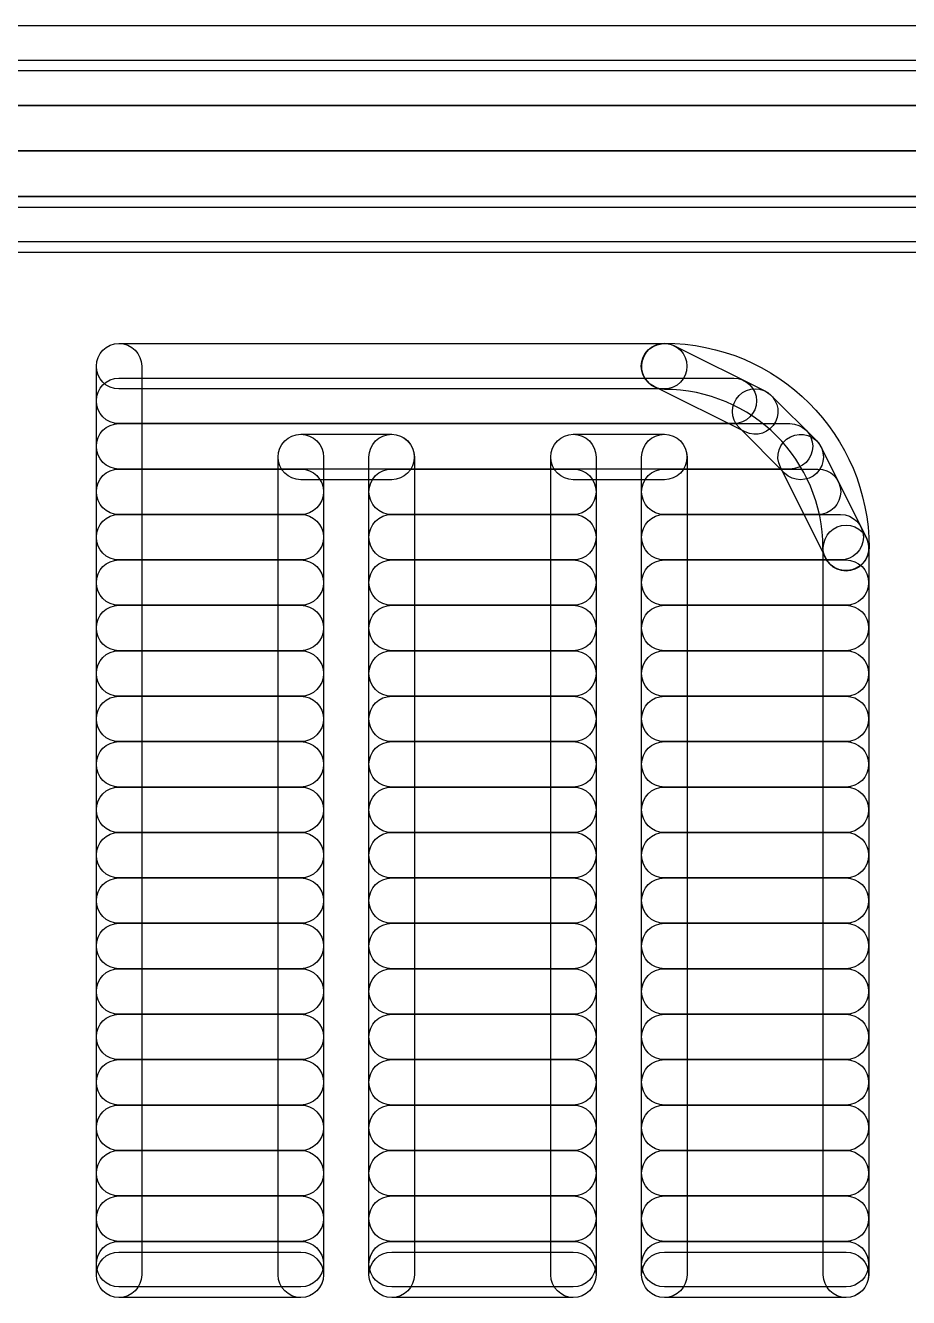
# Model space of a CAD drawing. Header units: inches. Extents: x -0.9 to 3.36, y -0.26 to 2.11.
# Drawn here: x 1.2989 to 1.3754, y 0.8456 to 0.9558 of the extents above; entities that cross this region are included whole.
import ezdxf

# ---------------------------------------------------------------- set-up
doc = ezdxf.new("R2010")
doc.units = ezdxf.units.IN
doc.header["$MEASUREMENT"] = 0
doc.layers.add('51', color=7, linetype='Continuous', lineweight=0)

msp = doc.modelspace()

# ---------------------------------------------------------------- linework, layer by layer
at = {"layer": '51', "color": 254, "lineweight": 25}
for points, knots in [([(1.25582, 0.95188), (1.25582, 0.95188), (1.47629, 0.95188), (1.47629, 0.95188), (1.47737, 0.95188), (1.47825, 0.95276), (1.47825, 0.95385), (1.47825, 0.95494), (1.47737, 0.95582), (1.47629, 0.95582), (1.47629, 0.95582), (1.25582, 0.95582), (1.25582, 0.95582), (1.25473, 0.95582), (1.25385, 0.95494), (1.25385, 0.95385), (1.25385, 0.95276), (1.25473, 0.95188), (1.25582, 0.95188)], [0, 0, 0, 0, 1, 1, 1, 2, 2, 2, 3, 3, 3, 4, 4, 4, 5, 5, 5, 6, 6, 6, 6]), ([(1.25431, 0.94887), (1.25431, 0.94887), (1.47629, 0.94887), (1.47629, 0.94887), (1.47737, 0.94887), (1.47825, 0.94976), (1.47825, 0.95084), (1.47825, 0.95193), (1.47737, 0.95281), (1.47629, 0.95281), (1.47629, 0.95281), (1.25431, 0.95281), (1.25431, 0.95281), (1.25323, 0.95281), (1.25235, 0.95193), (1.25235, 0.95084), (1.25235, 0.94976), (1.25323, 0.94887), (1.25431, 0.94887)], [0, 0, 0, 0, 1, 1, 1, 2, 2, 2, 3, 3, 3, 4, 4, 4, 5, 5, 5, 6, 6, 6, 6]), ([(1.25235, 0.94494), (1.25235, 0.94494), (1.47629, 0.94494), (1.47629, 0.94494), (1.47737, 0.94494), (1.47825, 0.94582), (1.47825, 0.94691), (1.47825, 0.94799), (1.47737, 0.94887), (1.47629, 0.94887), (1.47629, 0.94887), (1.25235, 0.94887), (1.25235, 0.94887), (1.25126, 0.94887), (1.25038, 0.94799), (1.25038, 0.94691), (1.25038, 0.94582), (1.25126, 0.94494), (1.25235, 0.94494)], [0, 0, 0, 0, 1, 1, 1, 2, 2, 2, 3, 3, 3, 4, 4, 4, 5, 5, 5, 6, 6, 6, 6]), ([(1.25038, 0.941), (1.25038, 0.941), (1.47629, 0.941), (1.47629, 0.941), (1.47737, 0.941), (1.47825, 0.94188), (1.47825, 0.94297), (1.47825, 0.94406), (1.47737, 0.94494), (1.47629, 0.94494), (1.47629, 0.94494), (1.25038, 0.94494), (1.25038, 0.94494), (1.24929, 0.94494), (1.24841, 0.94406), (1.24841, 0.94297), (1.24841, 0.94188), (1.24929, 0.941), (1.25038, 0.941)], [0, 0, 0, 0, 1, 1, 1, 2, 2, 2, 3, 3, 3, 4, 4, 4, 5, 5, 5, 6, 6, 6, 6]), ([(1.24841, 0.93706), (1.24841, 0.93706), (1.47629, 0.93706), (1.47629, 0.93706), (1.47737, 0.93706), (1.47825, 0.93794), (1.47825, 0.93903), (1.47825, 0.94012), (1.47737, 0.941), (1.47629, 0.941), (1.47629, 0.941), (1.24841, 0.941), (1.24841, 0.941), (1.24733, 0.941), (1.24644, 0.94012), (1.24644, 0.93903), (1.24644, 0.93794), (1.24733, 0.93706), (1.24841, 0.93706)], [0, 0, 0, 0, 1, 1, 1, 2, 2, 2, 3, 3, 3, 4, 4, 4, 5, 5, 5, 6, 6, 6, 6]), ([(1.47629, 0.94007), (1.47629, 0.94007), (1.29519, 0.94007), (1.29519, 0.94007), (1.2941, 0.94007), (1.29322, 0.93919), (1.29322, 0.9381), (1.29322, 0.93701), (1.2941, 0.93613), (1.29519, 0.93613), (1.29519, 0.93613), (1.47629, 0.93613), (1.47629, 0.93613), (1.47737, 0.93613), (1.47825, 0.93701), (1.47825, 0.9381), (1.47825, 0.93919), (1.47737, 0.94007), (1.47629, 0.94007)], [0, 0, 0, 0, 1, 1, 1, 2, 2, 2, 3, 3, 3, 4, 4, 4, 5, 5, 5, 6, 6, 6, 6]), ([(1.30503, 0.92629), (1.30503, 0.92629), (1.30503, 0.84755), (1.30503, 0.84755), (1.30503, 0.84646), (1.30591, 0.84558), (1.30699, 0.84558), (1.30808, 0.84558), (1.30896, 0.84646), (1.30896, 0.84755), (1.30896, 0.84755), (1.30896, 0.92629), (1.30896, 0.92629), (1.30896, 0.92737), (1.30808, 0.92826), (1.30699, 0.92826), (1.30591, 0.92826), (1.30503, 0.92737), (1.30503, 0.92629)], [0, 0, 0, 0, 1, 1, 1, 2, 2, 2, 3, 3, 3, 4, 4, 4, 5, 5, 5, 6, 6, 6, 6]), ([(1.35425, 0.92826), (1.35425, 0.92826), (1.30699, 0.92826), (1.30699, 0.92826), (1.30591, 0.92826), (1.30503, 0.92737), (1.30503, 0.92629), (1.30503, 0.9252), (1.30591, 0.92432), (1.30699, 0.92432), (1.30699, 0.92432), (1.35425, 0.92432), (1.35425, 0.92432), (1.35533, 0.92432), (1.35621, 0.9252), (1.35621, 0.92629), (1.35621, 0.92737), (1.35533, 0.92826), (1.35425, 0.92826)], [0, 0, 0, 0, 1, 1, 1, 2, 2, 2, 3, 3, 3, 4, 4, 4, 5, 5, 5, 6, 6, 6, 6]), ([(1.363, 0.92412), (1.363, 0.92412), (1.35513, 0.92805), (1.35513, 0.92805), (1.35415, 0.92853), (1.35297, 0.92814), (1.35249, 0.92717), (1.352, 0.92619), (1.35239, 0.92501), (1.35337, 0.92453), (1.35337, 0.92453), (1.36124, 0.9206), (1.36124, 0.9206), (1.36221, 0.92011), (1.36339, 0.92051), (1.36388, 0.92148), (1.36436, 0.92245), (1.36397, 0.92363), (1.363, 0.92412)], [0, 0, 0, 0, 1, 1, 1, 2, 2, 2, 3, 3, 3, 4, 4, 4, 5, 5, 5, 6, 6, 6, 6]), ([(1.36799, 0.91054), (1.36799, 0.90943), (1.36889, 0.90854), (1.36999, 0.90854), (1.37109, 0.90854), (1.37199, 0.90943), (1.37199, 0.91054), (1.37199, 0.92034), (1.36405, 0.92828), (1.35425, 0.92828), (1.35425, 0.92828), (1.35425, 0.92828), (1.35425, 0.92828), (1.35314, 0.92828), (1.35225, 0.92739), (1.35225, 0.92628), (1.35225, 0.92518), (1.35314, 0.92428), (1.35425, 0.92428), (1.35425, 0.92428), (1.35425, 0.92428), (1.35425, 0.92428), (1.36184, 0.92428), (1.36799, 0.91813), (1.36799, 0.91054)], [0, 0, 0, 0, 1, 1, 1, 2, 2, 2, 3, 3, 3, 4, 4, 4, 5, 5, 5, 6, 6, 6, 7, 7, 7, 8, 8, 8, 8]), ([(1.30699, 0.92131), (1.30699, 0.92131), (1.36026, 0.92131), (1.36026, 0.92131), (1.36135, 0.92131), (1.36223, 0.9222), (1.36223, 0.92328), (1.36223, 0.92437), (1.36135, 0.92525), (1.36026, 0.92525), (1.36026, 0.92525), (1.30699, 0.92525), (1.30699, 0.92525), (1.30591, 0.92525), (1.30503, 0.92437), (1.30503, 0.92328), (1.30503, 0.9222), (1.30591, 0.92131), (1.30699, 0.92131)], [0, 0, 0, 0, 1, 1, 1, 2, 2, 2, 3, 3, 3, 4, 4, 4, 5, 5, 5, 6, 6, 6, 6]), ([(1.36745, 0.91981), (1.36745, 0.91981), (1.36351, 0.92375), (1.36351, 0.92375), (1.36274, 0.92452), (1.36149, 0.92452), (1.36072, 0.92375), (1.35996, 0.92298), (1.35996, 0.92173), (1.36072, 0.92097), (1.36072, 0.92097), (1.36467, 0.91702), (1.36467, 0.91702), (1.36543, 0.91626), (1.36668, 0.91626), (1.36745, 0.91702), (1.36822, 0.91779), (1.36822, 0.91904), (1.36745, 0.91981)], [0, 0, 0, 0, 1, 1, 1, 2, 2, 2, 3, 3, 3, 4, 4, 4, 5, 5, 5, 6, 6, 6, 6]), ([(1.30699, 0.91738), (1.30699, 0.91738), (1.36513, 0.91738), (1.36513, 0.91738), (1.36622, 0.91738), (1.3671, 0.91826), (1.3671, 0.91935), (1.3671, 0.92043), (1.36622, 0.92131), (1.36513, 0.92131), (1.36513, 0.92131), (1.30699, 0.92131), (1.30699, 0.92131), (1.30591, 0.92131), (1.30503, 0.92043), (1.30503, 0.91935), (1.30503, 0.91826), (1.30591, 0.91738), (1.30699, 0.91738)], [0, 0, 0, 0, 1, 1, 1, 2, 2, 2, 3, 3, 3, 4, 4, 4, 5, 5, 5, 6, 6, 6, 6]), ([(1.37175, 0.91142), (1.37175, 0.91142), (1.36782, 0.9193), (1.36782, 0.9193), (1.36733, 0.92027), (1.36615, 0.92066), (1.36518, 0.92018), (1.36421, 0.91969), (1.36381, 0.91851), (1.3643, 0.91754), (1.3643, 0.91754), (1.36823, 0.90966), (1.36823, 0.90966), (1.36871, 0.90869), (1.36989, 0.90829), (1.37087, 0.90878), (1.37184, 0.90926), (1.37223, 0.91044), (1.37175, 0.91142)], [0, 0, 0, 0, 1, 1, 1, 2, 2, 2, 3, 3, 3, 4, 4, 4, 5, 5, 5, 6, 6, 6, 6]), ([(1.32472, 0.84755), (1.32472, 0.84755), (1.32472, 0.91842), (1.32472, 0.91842), (1.32472, 0.9195), (1.32383, 0.92039), (1.32275, 0.92039), (1.32166, 0.92039), (1.32078, 0.9195), (1.32078, 0.91842), (1.32078, 0.91842), (1.32078, 0.84755), (1.32078, 0.84755), (1.32078, 0.84646), (1.32166, 0.84558), (1.32275, 0.84558), (1.32383, 0.84558), (1.32472, 0.84646), (1.32472, 0.84755)], [0, 0, 0, 0, 1, 1, 1, 2, 2, 2, 3, 3, 3, 4, 4, 4, 5, 5, 5, 6, 6, 6, 6]), ([(1.32275, 0.91645), (1.32275, 0.91645), (1.33062, 0.91645), (1.33062, 0.91645), (1.3317, 0.91645), (1.33258, 0.91733), (1.33258, 0.91842), (1.33258, 0.9195), (1.3317, 0.92039), (1.33062, 0.92039), (1.33062, 0.92039), (1.32275, 0.92039), (1.32275, 0.92039), (1.32166, 0.92039), (1.32078, 0.9195), (1.32078, 0.91842), (1.32078, 0.91733), (1.32166, 0.91645), (1.32275, 0.91645)], [0, 0, 0, 0, 1, 1, 1, 2, 2, 2, 3, 3, 3, 4, 4, 4, 5, 5, 5, 6, 6, 6, 6]), ([(1.32865, 0.91842), (1.32865, 0.91842), (1.32865, 0.84755), (1.32865, 0.84755), (1.32865, 0.84646), (1.32953, 0.84558), (1.33062, 0.84558), (1.3317, 0.84558), (1.33259, 0.84646), (1.33259, 0.84755), (1.33259, 0.84755), (1.33259, 0.91842), (1.33259, 0.91842), (1.33259, 0.9195), (1.3317, 0.92039), (1.33062, 0.92039), (1.32953, 0.92039), (1.32865, 0.9195), (1.32865, 0.91842)], [0, 0, 0, 0, 1, 1, 1, 2, 2, 2, 3, 3, 3, 4, 4, 4, 5, 5, 5, 6, 6, 6, 6]), ([(1.34833, 0.84755), (1.34833, 0.84755), (1.34833, 0.91842), (1.34833, 0.91842), (1.34833, 0.9195), (1.34745, 0.92039), (1.34636, 0.92039), (1.34528, 0.92039), (1.3444, 0.9195), (1.3444, 0.91842), (1.3444, 0.91842), (1.3444, 0.84755), (1.3444, 0.84755), (1.3444, 0.84646), (1.34528, 0.84558), (1.34636, 0.84558), (1.34745, 0.84558), (1.34833, 0.84646), (1.34833, 0.84755)], [0, 0, 0, 0, 1, 1, 1, 2, 2, 2, 3, 3, 3, 4, 4, 4, 5, 5, 5, 6, 6, 6, 6]), ([(1.34636, 0.91645), (1.34636, 0.91645), (1.35425, 0.91645), (1.35425, 0.91645), (1.35533, 0.91645), (1.35621, 0.91733), (1.35621, 0.91842), (1.35621, 0.9195), (1.35533, 0.92039), (1.35425, 0.92039), (1.35425, 0.92039), (1.34636, 0.92039), (1.34636, 0.92039), (1.34528, 0.92039), (1.3444, 0.9195), (1.3444, 0.91842), (1.3444, 0.91733), (1.34528, 0.91645), (1.34636, 0.91645)], [0, 0, 0, 0, 1, 1, 1, 2, 2, 2, 3, 3, 3, 4, 4, 4, 5, 5, 5, 6, 6, 6, 6]), ([(1.35228, 0.91842), (1.35228, 0.91842), (1.35228, 0.84755), (1.35228, 0.84755), (1.35228, 0.84646), (1.35316, 0.84558), (1.35425, 0.84558), (1.35533, 0.84558), (1.35622, 0.84646), (1.35622, 0.84755), (1.35622, 0.84755), (1.35622, 0.91842), (1.35622, 0.91842), (1.35622, 0.9195), (1.35533, 0.92039), (1.35425, 0.92039), (1.35316, 0.92039), (1.35228, 0.9195), (1.35228, 0.91842)], [0, 0, 0, 0, 1, 1, 1, 2, 2, 2, 3, 3, 3, 4, 4, 4, 5, 5, 5, 6, 6, 6, 6]), ([(1.30699, 0.91344), (1.30699, 0.91344), (1.32275, 0.91344), (1.32275, 0.91344), (1.32383, 0.91344), (1.32471, 0.91432), (1.32471, 0.91541), (1.32471, 0.9165), (1.32383, 0.91738), (1.32275, 0.91738), (1.32275, 0.91738), (1.30699, 0.91738), (1.30699, 0.91738), (1.30591, 0.91738), (1.30503, 0.9165), (1.30503, 0.91541), (1.30503, 0.91432), (1.30591, 0.91344), (1.30699, 0.91344)], [0, 0, 0, 0, 1, 1, 1, 2, 2, 2, 3, 3, 3, 4, 4, 4, 5, 5, 5, 6, 6, 6, 6]), ([(1.33062, 0.91344), (1.33062, 0.91344), (1.34636, 0.91344), (1.34636, 0.91344), (1.34745, 0.91344), (1.34833, 0.91432), (1.34833, 0.91541), (1.34833, 0.9165), (1.34745, 0.91738), (1.34636, 0.91738), (1.34636, 0.91738), (1.33062, 0.91738), (1.33062, 0.91738), (1.32953, 0.91738), (1.32865, 0.9165), (1.32865, 0.91541), (1.32865, 0.91432), (1.32953, 0.91344), (1.33062, 0.91344)], [0, 0, 0, 0, 1, 1, 1, 2, 2, 2, 3, 3, 3, 4, 4, 4, 5, 5, 5, 6, 6, 6, 6]), ([(1.35425, 0.91344), (1.35425, 0.91344), (1.36756, 0.91344), (1.36756, 0.91344), (1.36865, 0.91344), (1.36953, 0.91432), (1.36953, 0.91541), (1.36953, 0.9165), (1.36865, 0.91738), (1.36756, 0.91738), (1.36756, 0.91738), (1.35425, 0.91738), (1.35425, 0.91738), (1.35316, 0.91738), (1.35228, 0.9165), (1.35228, 0.91541), (1.35228, 0.91432), (1.35316, 0.91344), (1.35425, 0.91344)], [0, 0, 0, 0, 1, 1, 1, 2, 2, 2, 3, 3, 3, 4, 4, 4, 5, 5, 5, 6, 6, 6, 6]), ([(1.30699, 0.9095), (1.30699, 0.9095), (1.32275, 0.9095), (1.32275, 0.9095), (1.32383, 0.9095), (1.32471, 0.91039), (1.32471, 0.91147), (1.32471, 0.91256), (1.32383, 0.91344), (1.32275, 0.91344), (1.32275, 0.91344), (1.30699, 0.91344), (1.30699, 0.91344), (1.30591, 0.91344), (1.30503, 0.91256), (1.30503, 0.91147), (1.30503, 0.91039), (1.30591, 0.9095), (1.30699, 0.9095)], [0, 0, 0, 0, 1, 1, 1, 2, 2, 2, 3, 3, 3, 4, 4, 4, 5, 5, 5, 6, 6, 6, 6]), ([(1.33062, 0.9095), (1.33062, 0.9095), (1.34636, 0.9095), (1.34636, 0.9095), (1.34745, 0.9095), (1.34833, 0.91039), (1.34833, 0.91147), (1.34833, 0.91256), (1.34745, 0.91344), (1.34636, 0.91344), (1.34636, 0.91344), (1.33062, 0.91344), (1.33062, 0.91344), (1.32953, 0.91344), (1.32865, 0.91256), (1.32865, 0.91147), (1.32865, 0.91039), (1.32953, 0.9095), (1.33062, 0.9095)], [0, 0, 0, 0, 1, 1, 1, 2, 2, 2, 3, 3, 3, 4, 4, 4, 5, 5, 5, 6, 6, 6, 6]), ([(1.35425, 0.9095), (1.35425, 0.9095), (1.36952, 0.9095), (1.36952, 0.9095), (1.37061, 0.9095), (1.37149, 0.91039), (1.37149, 0.91147), (1.37149, 0.91256), (1.37061, 0.91344), (1.36952, 0.91344), (1.36952, 0.91344), (1.35425, 0.91344), (1.35425, 0.91344), (1.35316, 0.91344), (1.35228, 0.91256), (1.35228, 0.91147), (1.35228, 0.91039), (1.35316, 0.9095), (1.35425, 0.9095)], [0, 0, 0, 0, 1, 1, 1, 2, 2, 2, 3, 3, 3, 4, 4, 4, 5, 5, 5, 6, 6, 6, 6]), ([(1.37196, 0.84755), (1.37196, 0.84755), (1.37196, 0.91054), (1.37196, 0.91054), (1.37196, 0.91163), (1.37107, 0.91251), (1.36999, 0.91251), (1.3689, 0.91251), (1.36802, 0.91163), (1.36802, 0.91054), (1.36802, 0.91054), (1.36802, 0.84755), (1.36802, 0.84755), (1.36802, 0.84646), (1.3689, 0.84558), (1.36999, 0.84558), (1.37107, 0.84558), (1.37196, 0.84646), (1.37196, 0.84755)], [0, 0, 0, 0, 1, 1, 1, 2, 2, 2, 3, 3, 3, 4, 4, 4, 5, 5, 5, 6, 6, 6, 6]), ([(1.30699, 0.90557), (1.30699, 0.90557), (1.32275, 0.90557), (1.32275, 0.90557), (1.32383, 0.90557), (1.32471, 0.90645), (1.32471, 0.90754), (1.32471, 0.90862), (1.32383, 0.9095), (1.32275, 0.9095), (1.32275, 0.9095), (1.30699, 0.9095), (1.30699, 0.9095), (1.30591, 0.9095), (1.30503, 0.90862), (1.30503, 0.90754), (1.30503, 0.90645), (1.30591, 0.90557), (1.30699, 0.90557)], [0, 0, 0, 0, 1, 1, 1, 2, 2, 2, 3, 3, 3, 4, 4, 4, 5, 5, 5, 6, 6, 6, 6]), ([(1.33062, 0.90557), (1.33062, 0.90557), (1.34636, 0.90557), (1.34636, 0.90557), (1.34745, 0.90557), (1.34833, 0.90645), (1.34833, 0.90754), (1.34833, 0.90862), (1.34745, 0.9095), (1.34636, 0.9095), (1.34636, 0.9095), (1.33062, 0.9095), (1.33062, 0.9095), (1.32953, 0.9095), (1.32865, 0.90862), (1.32865, 0.90754), (1.32865, 0.90645), (1.32953, 0.90557), (1.33062, 0.90557)], [0, 0, 0, 0, 1, 1, 1, 2, 2, 2, 3, 3, 3, 4, 4, 4, 5, 5, 5, 6, 6, 6, 6]), ([(1.35425, 0.90557), (1.35425, 0.90557), (1.36999, 0.90557), (1.36999, 0.90557), (1.37107, 0.90557), (1.37195, 0.90645), (1.37195, 0.90754), (1.37195, 0.90862), (1.37107, 0.9095), (1.36999, 0.9095), (1.36999, 0.9095), (1.35425, 0.9095), (1.35425, 0.9095), (1.35316, 0.9095), (1.35228, 0.90862), (1.35228, 0.90754), (1.35228, 0.90645), (1.35316, 0.90557), (1.35425, 0.90557)], [0, 0, 0, 0, 1, 1, 1, 2, 2, 2, 3, 3, 3, 4, 4, 4, 5, 5, 5, 6, 6, 6, 6]), ([(1.30699, 0.90163), (1.30699, 0.90163), (1.32275, 0.90163), (1.32275, 0.90163), (1.32383, 0.90163), (1.32471, 0.90251), (1.32471, 0.9036), (1.32471, 0.90469), (1.32383, 0.90557), (1.32275, 0.90557), (1.32275, 0.90557), (1.30699, 0.90557), (1.30699, 0.90557), (1.30591, 0.90557), (1.30503, 0.90469), (1.30503, 0.9036), (1.30503, 0.90251), (1.30591, 0.90163), (1.30699, 0.90163)], [0, 0, 0, 0, 1, 1, 1, 2, 2, 2, 3, 3, 3, 4, 4, 4, 5, 5, 5, 6, 6, 6, 6]), ([(1.33062, 0.90163), (1.33062, 0.90163), (1.34636, 0.90163), (1.34636, 0.90163), (1.34745, 0.90163), (1.34833, 0.90251), (1.34833, 0.9036), (1.34833, 0.90469), (1.34745, 0.90557), (1.34636, 0.90557), (1.34636, 0.90557), (1.33062, 0.90557), (1.33062, 0.90557), (1.32953, 0.90557), (1.32865, 0.90469), (1.32865, 0.9036), (1.32865, 0.90251), (1.32953, 0.90163), (1.33062, 0.90163)], [0, 0, 0, 0, 1, 1, 1, 2, 2, 2, 3, 3, 3, 4, 4, 4, 5, 5, 5, 6, 6, 6, 6]), ([(1.35425, 0.90163), (1.35425, 0.90163), (1.36999, 0.90163), (1.36999, 0.90163), (1.37107, 0.90163), (1.37195, 0.90251), (1.37195, 0.9036), (1.37195, 0.90469), (1.37107, 0.90557), (1.36999, 0.90557), (1.36999, 0.90557), (1.35425, 0.90557), (1.35425, 0.90557), (1.35316, 0.90557), (1.35228, 0.90469), (1.35228, 0.9036), (1.35228, 0.90251), (1.35316, 0.90163), (1.35425, 0.90163)], [0, 0, 0, 0, 1, 1, 1, 2, 2, 2, 3, 3, 3, 4, 4, 4, 5, 5, 5, 6, 6, 6, 6]), ([(1.30699, 0.89769), (1.30699, 0.89769), (1.32275, 0.89769), (1.32275, 0.89769), (1.32383, 0.89769), (1.32471, 0.89857), (1.32471, 0.89966), (1.32471, 0.90075), (1.32383, 0.90163), (1.32275, 0.90163), (1.32275, 0.90163), (1.30699, 0.90163), (1.30699, 0.90163), (1.30591, 0.90163), (1.30503, 0.90075), (1.30503, 0.89966), (1.30503, 0.89857), (1.30591, 0.89769), (1.30699, 0.89769)], [0, 0, 0, 0, 1, 1, 1, 2, 2, 2, 3, 3, 3, 4, 4, 4, 5, 5, 5, 6, 6, 6, 6]), ([(1.33062, 0.89769), (1.33062, 0.89769), (1.34636, 0.89769), (1.34636, 0.89769), (1.34745, 0.89769), (1.34833, 0.89857), (1.34833, 0.89966), (1.34833, 0.90075), (1.34745, 0.90163), (1.34636, 0.90163), (1.34636, 0.90163), (1.33062, 0.90163), (1.33062, 0.90163), (1.32953, 0.90163), (1.32865, 0.90075), (1.32865, 0.89966), (1.32865, 0.89857), (1.32953, 0.89769), (1.33062, 0.89769)], [0, 0, 0, 0, 1, 1, 1, 2, 2, 2, 3, 3, 3, 4, 4, 4, 5, 5, 5, 6, 6, 6, 6]), ([(1.35425, 0.89769), (1.35425, 0.89769), (1.36999, 0.89769), (1.36999, 0.89769), (1.37107, 0.89769), (1.37195, 0.89857), (1.37195, 0.89966), (1.37195, 0.90075), (1.37107, 0.90163), (1.36999, 0.90163), (1.36999, 0.90163), (1.35425, 0.90163), (1.35425, 0.90163), (1.35316, 0.90163), (1.35228, 0.90075), (1.35228, 0.89966), (1.35228, 0.89857), (1.35316, 0.89769), (1.35425, 0.89769)], [0, 0, 0, 0, 1, 1, 1, 2, 2, 2, 3, 3, 3, 4, 4, 4, 5, 5, 5, 6, 6, 6, 6]), ([(1.30699, 0.89376), (1.30699, 0.89376), (1.32275, 0.89376), (1.32275, 0.89376), (1.32383, 0.89376), (1.32471, 0.89464), (1.32471, 0.89572), (1.32471, 0.89681), (1.32383, 0.89769), (1.32275, 0.89769), (1.32275, 0.89769), (1.30699, 0.89769), (1.30699, 0.89769), (1.30591, 0.89769), (1.30503, 0.89681), (1.30503, 0.89572), (1.30503, 0.89464), (1.30591, 0.89376), (1.30699, 0.89376)], [0, 0, 0, 0, 1, 1, 1, 2, 2, 2, 3, 3, 3, 4, 4, 4, 5, 5, 5, 6, 6, 6, 6]), ([(1.33062, 0.89376), (1.33062, 0.89376), (1.34636, 0.89376), (1.34636, 0.89376), (1.34745, 0.89376), (1.34833, 0.89464), (1.34833, 0.89572), (1.34833, 0.89681), (1.34745, 0.89769), (1.34636, 0.89769), (1.34636, 0.89769), (1.33062, 0.89769), (1.33062, 0.89769), (1.32953, 0.89769), (1.32865, 0.89681), (1.32865, 0.89572), (1.32865, 0.89464), (1.32953, 0.89376), (1.33062, 0.89376)], [0, 0, 0, 0, 1, 1, 1, 2, 2, 2, 3, 3, 3, 4, 4, 4, 5, 5, 5, 6, 6, 6, 6]), ([(1.35425, 0.89376), (1.35425, 0.89376), (1.36999, 0.89376), (1.36999, 0.89376), (1.37107, 0.89376), (1.37195, 0.89464), (1.37195, 0.89572), (1.37195, 0.89681), (1.37107, 0.89769), (1.36999, 0.89769), (1.36999, 0.89769), (1.35425, 0.89769), (1.35425, 0.89769), (1.35316, 0.89769), (1.35228, 0.89681), (1.35228, 0.89572), (1.35228, 0.89464), (1.35316, 0.89376), (1.35425, 0.89376)], [0, 0, 0, 0, 1, 1, 1, 2, 2, 2, 3, 3, 3, 4, 4, 4, 5, 5, 5, 6, 6, 6, 6]), ([(1.30699, 0.88982), (1.30699, 0.88982), (1.32275, 0.88982), (1.32275, 0.88982), (1.32383, 0.88982), (1.32471, 0.8907), (1.32471, 0.89179), (1.32471, 0.89287), (1.32383, 0.89376), (1.32275, 0.89376), (1.32275, 0.89376), (1.30699, 0.89376), (1.30699, 0.89376), (1.30591, 0.89376), (1.30503, 0.89287), (1.30503, 0.89179), (1.30503, 0.8907), (1.30591, 0.88982), (1.30699, 0.88982)], [0, 0, 0, 0, 1, 1, 1, 2, 2, 2, 3, 3, 3, 4, 4, 4, 5, 5, 5, 6, 6, 6, 6]), ([(1.33062, 0.88982), (1.33062, 0.88982), (1.34636, 0.88982), (1.34636, 0.88982), (1.34745, 0.88982), (1.34833, 0.8907), (1.34833, 0.89179), (1.34833, 0.89287), (1.34745, 0.89376), (1.34636, 0.89376), (1.34636, 0.89376), (1.33062, 0.89376), (1.33062, 0.89376), (1.32953, 0.89376), (1.32865, 0.89287), (1.32865, 0.89179), (1.32865, 0.8907), (1.32953, 0.88982), (1.33062, 0.88982)], [0, 0, 0, 0, 1, 1, 1, 2, 2, 2, 3, 3, 3, 4, 4, 4, 5, 5, 5, 6, 6, 6, 6]), ([(1.35425, 0.88982), (1.35425, 0.88982), (1.36999, 0.88982), (1.36999, 0.88982), (1.37107, 0.88982), (1.37195, 0.8907), (1.37195, 0.89179), (1.37195, 0.89287), (1.37107, 0.89376), (1.36999, 0.89376), (1.36999, 0.89376), (1.35425, 0.89376), (1.35425, 0.89376), (1.35316, 0.89376), (1.35228, 0.89287), (1.35228, 0.89179), (1.35228, 0.8907), (1.35316, 0.88982), (1.35425, 0.88982)], [0, 0, 0, 0, 1, 1, 1, 2, 2, 2, 3, 3, 3, 4, 4, 4, 5, 5, 5, 6, 6, 6, 6]), ([(1.30699, 0.88588), (1.30699, 0.88588), (1.32275, 0.88588), (1.32275, 0.88588), (1.32383, 0.88588), (1.32471, 0.88676), (1.32471, 0.88785), (1.32471, 0.88894), (1.32383, 0.88982), (1.32275, 0.88982), (1.32275, 0.88982), (1.30699, 0.88982), (1.30699, 0.88982), (1.30591, 0.88982), (1.30503, 0.88894), (1.30503, 0.88785), (1.30503, 0.88676), (1.30591, 0.88588), (1.30699, 0.88588)], [0, 0, 0, 0, 1, 1, 1, 2, 2, 2, 3, 3, 3, 4, 4, 4, 5, 5, 5, 6, 6, 6, 6]), ([(1.33062, 0.88588), (1.33062, 0.88588), (1.34636, 0.88588), (1.34636, 0.88588), (1.34745, 0.88588), (1.34833, 0.88676), (1.34833, 0.88785), (1.34833, 0.88894), (1.34745, 0.88982), (1.34636, 0.88982), (1.34636, 0.88982), (1.33062, 0.88982), (1.33062, 0.88982), (1.32953, 0.88982), (1.32865, 0.88894), (1.32865, 0.88785), (1.32865, 0.88676), (1.32953, 0.88588), (1.33062, 0.88588)], [0, 0, 0, 0, 1, 1, 1, 2, 2, 2, 3, 3, 3, 4, 4, 4, 5, 5, 5, 6, 6, 6, 6]), ([(1.35425, 0.88588), (1.35425, 0.88588), (1.36999, 0.88588), (1.36999, 0.88588), (1.37107, 0.88588), (1.37195, 0.88676), (1.37195, 0.88785), (1.37195, 0.88894), (1.37107, 0.88982), (1.36999, 0.88982), (1.36999, 0.88982), (1.35425, 0.88982), (1.35425, 0.88982), (1.35316, 0.88982), (1.35228, 0.88894), (1.35228, 0.88785), (1.35228, 0.88676), (1.35316, 0.88588), (1.35425, 0.88588)], [0, 0, 0, 0, 1, 1, 1, 2, 2, 2, 3, 3, 3, 4, 4, 4, 5, 5, 5, 6, 6, 6, 6]), ([(1.30699, 0.88194), (1.30699, 0.88194), (1.32275, 0.88194), (1.32275, 0.88194), (1.32383, 0.88194), (1.32471, 0.88283), (1.32471, 0.88391), (1.32471, 0.885), (1.32383, 0.88588), (1.32275, 0.88588), (1.32275, 0.88588), (1.30699, 0.88588), (1.30699, 0.88588), (1.30591, 0.88588), (1.30503, 0.885), (1.30503, 0.88391), (1.30503, 0.88283), (1.30591, 0.88194), (1.30699, 0.88194)], [0, 0, 0, 0, 1, 1, 1, 2, 2, 2, 3, 3, 3, 4, 4, 4, 5, 5, 5, 6, 6, 6, 6]), ([(1.33062, 0.88194), (1.33062, 0.88194), (1.34636, 0.88194), (1.34636, 0.88194), (1.34745, 0.88194), (1.34833, 0.88283), (1.34833, 0.88391), (1.34833, 0.885), (1.34745, 0.88588), (1.34636, 0.88588), (1.34636, 0.88588), (1.33062, 0.88588), (1.33062, 0.88588), (1.32953, 0.88588), (1.32865, 0.885), (1.32865, 0.88391), (1.32865, 0.88283), (1.32953, 0.88194), (1.33062, 0.88194)], [0, 0, 0, 0, 1, 1, 1, 2, 2, 2, 3, 3, 3, 4, 4, 4, 5, 5, 5, 6, 6, 6, 6]), ([(1.35425, 0.88194), (1.35425, 0.88194), (1.36999, 0.88194), (1.36999, 0.88194), (1.37107, 0.88194), (1.37195, 0.88283), (1.37195, 0.88391), (1.37195, 0.885), (1.37107, 0.88588), (1.36999, 0.88588), (1.36999, 0.88588), (1.35425, 0.88588), (1.35425, 0.88588), (1.35316, 0.88588), (1.35228, 0.885), (1.35228, 0.88391), (1.35228, 0.88283), (1.35316, 0.88194), (1.35425, 0.88194)], [0, 0, 0, 0, 1, 1, 1, 2, 2, 2, 3, 3, 3, 4, 4, 4, 5, 5, 5, 6, 6, 6, 6]), ([(1.30699, 0.87801), (1.30699, 0.87801), (1.32275, 0.87801), (1.32275, 0.87801), (1.32383, 0.87801), (1.32471, 0.87889), (1.32471, 0.87998), (1.32471, 0.88106), (1.32383, 0.88194), (1.32275, 0.88194), (1.32275, 0.88194), (1.30699, 0.88194), (1.30699, 0.88194), (1.30591, 0.88194), (1.30503, 0.88106), (1.30503, 0.87998), (1.30503, 0.87889), (1.30591, 0.87801), (1.30699, 0.87801)], [0, 0, 0, 0, 1, 1, 1, 2, 2, 2, 3, 3, 3, 4, 4, 4, 5, 5, 5, 6, 6, 6, 6]), ([(1.33062, 0.87801), (1.33062, 0.87801), (1.34636, 0.87801), (1.34636, 0.87801), (1.34745, 0.87801), (1.34833, 0.87889), (1.34833, 0.87998), (1.34833, 0.88106), (1.34745, 0.88194), (1.34636, 0.88194), (1.34636, 0.88194), (1.33062, 0.88194), (1.33062, 0.88194), (1.32953, 0.88194), (1.32865, 0.88106), (1.32865, 0.87998), (1.32865, 0.87889), (1.32953, 0.87801), (1.33062, 0.87801)], [0, 0, 0, 0, 1, 1, 1, 2, 2, 2, 3, 3, 3, 4, 4, 4, 5, 5, 5, 6, 6, 6, 6]), ([(1.35425, 0.87801), (1.35425, 0.87801), (1.36999, 0.87801), (1.36999, 0.87801), (1.37107, 0.87801), (1.37195, 0.87889), (1.37195, 0.87998), (1.37195, 0.88106), (1.37107, 0.88194), (1.36999, 0.88194), (1.36999, 0.88194), (1.35425, 0.88194), (1.35425, 0.88194), (1.35316, 0.88194), (1.35228, 0.88106), (1.35228, 0.87998), (1.35228, 0.87889), (1.35316, 0.87801), (1.35425, 0.87801)], [0, 0, 0, 0, 1, 1, 1, 2, 2, 2, 3, 3, 3, 4, 4, 4, 5, 5, 5, 6, 6, 6, 6]), ([(1.30699, 0.87407), (1.30699, 0.87407), (1.32275, 0.87407), (1.32275, 0.87407), (1.32383, 0.87407), (1.32471, 0.87495), (1.32471, 0.87604), (1.32471, 0.87713), (1.32383, 0.87801), (1.32275, 0.87801), (1.32275, 0.87801), (1.30699, 0.87801), (1.30699, 0.87801), (1.30591, 0.87801), (1.30503, 0.87713), (1.30503, 0.87604), (1.30503, 0.87495), (1.30591, 0.87407), (1.30699, 0.87407)], [0, 0, 0, 0, 1, 1, 1, 2, 2, 2, 3, 3, 3, 4, 4, 4, 5, 5, 5, 6, 6, 6, 6]), ([(1.33062, 0.87407), (1.33062, 0.87407), (1.34636, 0.87407), (1.34636, 0.87407), (1.34745, 0.87407), (1.34833, 0.87495), (1.34833, 0.87604), (1.34833, 0.87713), (1.34745, 0.87801), (1.34636, 0.87801), (1.34636, 0.87801), (1.33062, 0.87801), (1.33062, 0.87801), (1.32953, 0.87801), (1.32865, 0.87713), (1.32865, 0.87604), (1.32865, 0.87495), (1.32953, 0.87407), (1.33062, 0.87407)], [0, 0, 0, 0, 1, 1, 1, 2, 2, 2, 3, 3, 3, 4, 4, 4, 5, 5, 5, 6, 6, 6, 6]), ([(1.35425, 0.87407), (1.35425, 0.87407), (1.36999, 0.87407), (1.36999, 0.87407), (1.37107, 0.87407), (1.37195, 0.87495), (1.37195, 0.87604), (1.37195, 0.87713), (1.37107, 0.87801), (1.36999, 0.87801), (1.36999, 0.87801), (1.35425, 0.87801), (1.35425, 0.87801), (1.35316, 0.87801), (1.35228, 0.87713), (1.35228, 0.87604), (1.35228, 0.87495), (1.35316, 0.87407), (1.35425, 0.87407)], [0, 0, 0, 0, 1, 1, 1, 2, 2, 2, 3, 3, 3, 4, 4, 4, 5, 5, 5, 6, 6, 6, 6]), ([(1.30699, 0.87013), (1.30699, 0.87013), (1.32275, 0.87013), (1.32275, 0.87013), (1.32383, 0.87013), (1.32471, 0.87102), (1.32471, 0.8721), (1.32471, 0.87319), (1.32383, 0.87407), (1.32275, 0.87407), (1.32275, 0.87407), (1.30699, 0.87407), (1.30699, 0.87407), (1.30591, 0.87407), (1.30503, 0.87319), (1.30503, 0.8721), (1.30503, 0.87102), (1.30591, 0.87013), (1.30699, 0.87013)], [0, 0, 0, 0, 1, 1, 1, 2, 2, 2, 3, 3, 3, 4, 4, 4, 5, 5, 5, 6, 6, 6, 6]), ([(1.33062, 0.87013), (1.33062, 0.87013), (1.34636, 0.87013), (1.34636, 0.87013), (1.34745, 0.87013), (1.34833, 0.87102), (1.34833, 0.8721), (1.34833, 0.87319), (1.34745, 0.87407), (1.34636, 0.87407), (1.34636, 0.87407), (1.33062, 0.87407), (1.33062, 0.87407), (1.32953, 0.87407), (1.32865, 0.87319), (1.32865, 0.8721), (1.32865, 0.87102), (1.32953, 0.87013), (1.33062, 0.87013)], [0, 0, 0, 0, 1, 1, 1, 2, 2, 2, 3, 3, 3, 4, 4, 4, 5, 5, 5, 6, 6, 6, 6]), ([(1.35425, 0.87013), (1.35425, 0.87013), (1.36999, 0.87013), (1.36999, 0.87013), (1.37107, 0.87013), (1.37195, 0.87102), (1.37195, 0.8721), (1.37195, 0.87319), (1.37107, 0.87407), (1.36999, 0.87407), (1.36999, 0.87407), (1.35425, 0.87407), (1.35425, 0.87407), (1.35316, 0.87407), (1.35228, 0.87319), (1.35228, 0.8721), (1.35228, 0.87102), (1.35316, 0.87013), (1.35425, 0.87013)], [0, 0, 0, 0, 1, 1, 1, 2, 2, 2, 3, 3, 3, 4, 4, 4, 5, 5, 5, 6, 6, 6, 6]), ([(1.30699, 0.8662), (1.30699, 0.8662), (1.32275, 0.8662), (1.32275, 0.8662), (1.32383, 0.8662), (1.32471, 0.86708), (1.32471, 0.86817), (1.32471, 0.86925), (1.32383, 0.87013), (1.32275, 0.87013), (1.32275, 0.87013), (1.30699, 0.87013), (1.30699, 0.87013), (1.30591, 0.87013), (1.30503, 0.86925), (1.30503, 0.86817), (1.30503, 0.86708), (1.30591, 0.8662), (1.30699, 0.8662)], [0, 0, 0, 0, 1, 1, 1, 2, 2, 2, 3, 3, 3, 4, 4, 4, 5, 5, 5, 6, 6, 6, 6]), ([(1.33062, 0.8662), (1.33062, 0.8662), (1.34636, 0.8662), (1.34636, 0.8662), (1.34745, 0.8662), (1.34833, 0.86708), (1.34833, 0.86817), (1.34833, 0.86925), (1.34745, 0.87013), (1.34636, 0.87013), (1.34636, 0.87013), (1.33062, 0.87013), (1.33062, 0.87013), (1.32953, 0.87013), (1.32865, 0.86925), (1.32865, 0.86817), (1.32865, 0.86708), (1.32953, 0.8662), (1.33062, 0.8662)], [0, 0, 0, 0, 1, 1, 1, 2, 2, 2, 3, 3, 3, 4, 4, 4, 5, 5, 5, 6, 6, 6, 6]), ([(1.35425, 0.8662), (1.35425, 0.8662), (1.36999, 0.8662), (1.36999, 0.8662), (1.37107, 0.8662), (1.37195, 0.86708), (1.37195, 0.86817), (1.37195, 0.86925), (1.37107, 0.87013), (1.36999, 0.87013), (1.36999, 0.87013), (1.35425, 0.87013), (1.35425, 0.87013), (1.35316, 0.87013), (1.35228, 0.86925), (1.35228, 0.86817), (1.35228, 0.86708), (1.35316, 0.8662), (1.35425, 0.8662)], [0, 0, 0, 0, 1, 1, 1, 2, 2, 2, 3, 3, 3, 4, 4, 4, 5, 5, 5, 6, 6, 6, 6]), ([(1.30699, 0.86226), (1.30699, 0.86226), (1.32275, 0.86226), (1.32275, 0.86226), (1.32383, 0.86226), (1.32471, 0.86314), (1.32471, 0.86423), (1.32471, 0.86532), (1.32383, 0.8662), (1.32275, 0.8662), (1.32275, 0.8662), (1.30699, 0.8662), (1.30699, 0.8662), (1.30591, 0.8662), (1.30503, 0.86532), (1.30503, 0.86423), (1.30503, 0.86314), (1.30591, 0.86226), (1.30699, 0.86226)], [0, 0, 0, 0, 1, 1, 1, 2, 2, 2, 3, 3, 3, 4, 4, 4, 5, 5, 5, 6, 6, 6, 6]), ([(1.33062, 0.86226), (1.33062, 0.86226), (1.34636, 0.86226), (1.34636, 0.86226), (1.34745, 0.86226), (1.34833, 0.86314), (1.34833, 0.86423), (1.34833, 0.86532), (1.34745, 0.8662), (1.34636, 0.8662), (1.34636, 0.8662), (1.33062, 0.8662), (1.33062, 0.8662), (1.32953, 0.8662), (1.32865, 0.86532), (1.32865, 0.86423), (1.32865, 0.86314), (1.32953, 0.86226), (1.33062, 0.86226)], [0, 0, 0, 0, 1, 1, 1, 2, 2, 2, 3, 3, 3, 4, 4, 4, 5, 5, 5, 6, 6, 6, 6]), ([(1.35425, 0.86226), (1.35425, 0.86226), (1.36999, 0.86226), (1.36999, 0.86226), (1.37107, 0.86226), (1.37195, 0.86314), (1.37195, 0.86423), (1.37195, 0.86532), (1.37107, 0.8662), (1.36999, 0.8662), (1.36999, 0.8662), (1.35425, 0.8662), (1.35425, 0.8662), (1.35316, 0.8662), (1.35228, 0.86532), (1.35228, 0.86423), (1.35228, 0.86314), (1.35316, 0.86226), (1.35425, 0.86226)], [0, 0, 0, 0, 1, 1, 1, 2, 2, 2, 3, 3, 3, 4, 4, 4, 5, 5, 5, 6, 6, 6, 6]), ([(1.30699, 0.85832), (1.30699, 0.85832), (1.32275, 0.85832), (1.32275, 0.85832), (1.32383, 0.85832), (1.32471, 0.8592), (1.32471, 0.86029), (1.32471, 0.86138), (1.32383, 0.86226), (1.32275, 0.86226), (1.32275, 0.86226), (1.30699, 0.86226), (1.30699, 0.86226), (1.30591, 0.86226), (1.30503, 0.86138), (1.30503, 0.86029), (1.30503, 0.8592), (1.30591, 0.85832), (1.30699, 0.85832)], [0, 0, 0, 0, 1, 1, 1, 2, 2, 2, 3, 3, 3, 4, 4, 4, 5, 5, 5, 6, 6, 6, 6]), ([(1.33062, 0.85832), (1.33062, 0.85832), (1.34636, 0.85832), (1.34636, 0.85832), (1.34745, 0.85832), (1.34833, 0.8592), (1.34833, 0.86029), (1.34833, 0.86138), (1.34745, 0.86226), (1.34636, 0.86226), (1.34636, 0.86226), (1.33062, 0.86226), (1.33062, 0.86226), (1.32953, 0.86226), (1.32865, 0.86138), (1.32865, 0.86029), (1.32865, 0.8592), (1.32953, 0.85832), (1.33062, 0.85832)], [0, 0, 0, 0, 1, 1, 1, 2, 2, 2, 3, 3, 3, 4, 4, 4, 5, 5, 5, 6, 6, 6, 6]), ([(1.35425, 0.85832), (1.35425, 0.85832), (1.36999, 0.85832), (1.36999, 0.85832), (1.37107, 0.85832), (1.37195, 0.8592), (1.37195, 0.86029), (1.37195, 0.86138), (1.37107, 0.86226), (1.36999, 0.86226), (1.36999, 0.86226), (1.35425, 0.86226), (1.35425, 0.86226), (1.35316, 0.86226), (1.35228, 0.86138), (1.35228, 0.86029), (1.35228, 0.8592), (1.35316, 0.85832), (1.35425, 0.85832)], [0, 0, 0, 0, 1, 1, 1, 2, 2, 2, 3, 3, 3, 4, 4, 4, 5, 5, 5, 6, 6, 6, 6]), ([(1.30699, 0.85439), (1.30699, 0.85439), (1.32275, 0.85439), (1.32275, 0.85439), (1.32383, 0.85439), (1.32471, 0.85527), (1.32471, 0.85635), (1.32471, 0.85744), (1.32383, 0.85832), (1.32275, 0.85832), (1.32275, 0.85832), (1.30699, 0.85832), (1.30699, 0.85832), (1.30591, 0.85832), (1.30503, 0.85744), (1.30503, 0.85635), (1.30503, 0.85527), (1.30591, 0.85439), (1.30699, 0.85439)], [0, 0, 0, 0, 1, 1, 1, 2, 2, 2, 3, 3, 3, 4, 4, 4, 5, 5, 5, 6, 6, 6, 6]), ([(1.33062, 0.85439), (1.33062, 0.85439), (1.34636, 0.85439), (1.34636, 0.85439), (1.34745, 0.85439), (1.34833, 0.85527), (1.34833, 0.85635), (1.34833, 0.85744), (1.34745, 0.85832), (1.34636, 0.85832), (1.34636, 0.85832), (1.33062, 0.85832), (1.33062, 0.85832), (1.32953, 0.85832), (1.32865, 0.85744), (1.32865, 0.85635), (1.32865, 0.85527), (1.32953, 0.85439), (1.33062, 0.85439)], [0, 0, 0, 0, 1, 1, 1, 2, 2, 2, 3, 3, 3, 4, 4, 4, 5, 5, 5, 6, 6, 6, 6]), ([(1.35425, 0.85439), (1.35425, 0.85439), (1.36999, 0.85439), (1.36999, 0.85439), (1.37107, 0.85439), (1.37195, 0.85527), (1.37195, 0.85635), (1.37195, 0.85744), (1.37107, 0.85832), (1.36999, 0.85832), (1.36999, 0.85832), (1.35425, 0.85832), (1.35425, 0.85832), (1.35316, 0.85832), (1.35228, 0.85744), (1.35228, 0.85635), (1.35228, 0.85527), (1.35316, 0.85439), (1.35425, 0.85439)], [0, 0, 0, 0, 1, 1, 1, 2, 2, 2, 3, 3, 3, 4, 4, 4, 5, 5, 5, 6, 6, 6, 6]), ([(1.30699, 0.85045), (1.30699, 0.85045), (1.32275, 0.85045), (1.32275, 0.85045), (1.32383, 0.85045), (1.32471, 0.85133), (1.32471, 0.85242), (1.32471, 0.8535), (1.32383, 0.85439), (1.32275, 0.85439), (1.32275, 0.85439), (1.30699, 0.85439), (1.30699, 0.85439), (1.30591, 0.85439), (1.30503, 0.8535), (1.30503, 0.85242), (1.30503, 0.85133), (1.30591, 0.85045), (1.30699, 0.85045)], [0, 0, 0, 0, 1, 1, 1, 2, 2, 2, 3, 3, 3, 4, 4, 4, 5, 5, 5, 6, 6, 6, 6]), ([(1.33062, 0.85045), (1.33062, 0.85045), (1.34636, 0.85045), (1.34636, 0.85045), (1.34745, 0.85045), (1.34833, 0.85133), (1.34833, 0.85242), (1.34833, 0.8535), (1.34745, 0.85439), (1.34636, 0.85439), (1.34636, 0.85439), (1.33062, 0.85439), (1.33062, 0.85439), (1.32953, 0.85439), (1.32865, 0.8535), (1.32865, 0.85242), (1.32865, 0.85133), (1.32953, 0.85045), (1.33062, 0.85045)], [0, 0, 0, 0, 1, 1, 1, 2, 2, 2, 3, 3, 3, 4, 4, 4, 5, 5, 5, 6, 6, 6, 6]), ([(1.35425, 0.85045), (1.35425, 0.85045), (1.36999, 0.85045), (1.36999, 0.85045), (1.37107, 0.85045), (1.37195, 0.85133), (1.37195, 0.85242), (1.37195, 0.8535), (1.37107, 0.85439), (1.36999, 0.85439), (1.36999, 0.85439), (1.35425, 0.85439), (1.35425, 0.85439), (1.35316, 0.85439), (1.35228, 0.8535), (1.35228, 0.85242), (1.35228, 0.85133), (1.35316, 0.85045), (1.35425, 0.85045)], [0, 0, 0, 0, 1, 1, 1, 2, 2, 2, 3, 3, 3, 4, 4, 4, 5, 5, 5, 6, 6, 6, 6]), ([(1.30699, 0.84651), (1.30699, 0.84651), (1.32275, 0.84651), (1.32275, 0.84651), (1.32383, 0.84651), (1.32471, 0.84739), (1.32471, 0.84848), (1.32471, 0.84957), (1.32383, 0.85045), (1.32275, 0.85045), (1.32275, 0.85045), (1.30699, 0.85045), (1.30699, 0.85045), (1.30591, 0.85045), (1.30503, 0.84957), (1.30503, 0.84848), (1.30503, 0.84739), (1.30591, 0.84651), (1.30699, 0.84651)], [0, 0, 0, 0, 1, 1, 1, 2, 2, 2, 3, 3, 3, 4, 4, 4, 5, 5, 5, 6, 6, 6, 6]), ([(1.33062, 0.84651), (1.33062, 0.84651), (1.34636, 0.84651), (1.34636, 0.84651), (1.34745, 0.84651), (1.34833, 0.84739), (1.34833, 0.84848), (1.34833, 0.84957), (1.34745, 0.85045), (1.34636, 0.85045), (1.34636, 0.85045), (1.33062, 0.85045), (1.33062, 0.85045), (1.32953, 0.85045), (1.32865, 0.84957), (1.32865, 0.84848), (1.32865, 0.84739), (1.32953, 0.84651), (1.33062, 0.84651)], [0, 0, 0, 0, 1, 1, 1, 2, 2, 2, 3, 3, 3, 4, 4, 4, 5, 5, 5, 6, 6, 6, 6]), ([(1.35425, 0.84651), (1.35425, 0.84651), (1.36999, 0.84651), (1.36999, 0.84651), (1.37107, 0.84651), (1.37195, 0.84739), (1.37195, 0.84848), (1.37195, 0.84957), (1.37107, 0.85045), (1.36999, 0.85045), (1.36999, 0.85045), (1.35425, 0.85045), (1.35425, 0.85045), (1.35316, 0.85045), (1.35228, 0.84957), (1.35228, 0.84848), (1.35228, 0.84739), (1.35316, 0.84651), (1.35425, 0.84651)], [0, 0, 0, 0, 1, 1, 1, 2, 2, 2, 3, 3, 3, 4, 4, 4, 5, 5, 5, 6, 6, 6, 6]), ([(1.30699, 0.84558), (1.30699, 0.84558), (1.32275, 0.84558), (1.32275, 0.84558), (1.32383, 0.84558), (1.32471, 0.84646), (1.32471, 0.84755), (1.32471, 0.84863), (1.32383, 0.84952), (1.32275, 0.84952), (1.32275, 0.84952), (1.30699, 0.84952), (1.30699, 0.84952), (1.30591, 0.84952), (1.30503, 0.84863), (1.30503, 0.84755), (1.30503, 0.84646), (1.30591, 0.84558), (1.30699, 0.84558)], [0, 0, 0, 0, 1, 1, 1, 2, 2, 2, 3, 3, 3, 4, 4, 4, 5, 5, 5, 6, 6, 6, 6]), ([(1.33062, 0.84558), (1.33062, 0.84558), (1.34636, 0.84558), (1.34636, 0.84558), (1.34745, 0.84558), (1.34833, 0.84646), (1.34833, 0.84755), (1.34833, 0.84863), (1.34745, 0.84952), (1.34636, 0.84952), (1.34636, 0.84952), (1.33062, 0.84952), (1.33062, 0.84952), (1.32953, 0.84952), (1.32865, 0.84863), (1.32865, 0.84755), (1.32865, 0.84646), (1.32953, 0.84558), (1.33062, 0.84558)], [0, 0, 0, 0, 1, 1, 1, 2, 2, 2, 3, 3, 3, 4, 4, 4, 5, 5, 5, 6, 6, 6, 6]), ([(1.35425, 0.84558), (1.35425, 0.84558), (1.36999, 0.84558), (1.36999, 0.84558), (1.37107, 0.84558), (1.37195, 0.84646), (1.37195, 0.84755), (1.37195, 0.84863), (1.37107, 0.84952), (1.36999, 0.84952), (1.36999, 0.84952), (1.35425, 0.84952), (1.35425, 0.84952), (1.35316, 0.84952), (1.35228, 0.84863), (1.35228, 0.84755), (1.35228, 0.84646), (1.35316, 0.84558), (1.35425, 0.84558)], [0, 0, 0, 0, 1, 1, 1, 2, 2, 2, 3, 3, 3, 4, 4, 4, 5, 5, 5, 6, 6, 6, 6])]:
    msp.add_open_spline(points, degree=3, knots=knots, dxfattribs=at)

doc.saveas('drawing.dxf')
